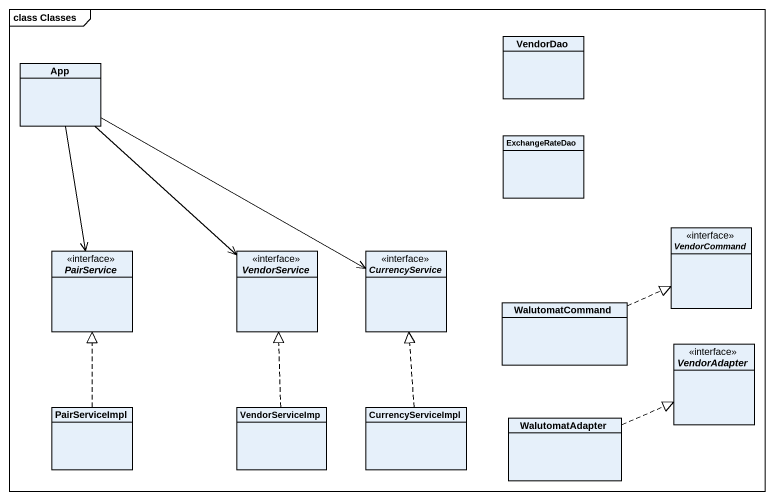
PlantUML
@startuml
mainframe class Classes
hide circle
hide empty members
class App
class VendorDao
class ExchangeRateDao
interface PairService
interface VendorService
interface CurrencyService
interface VendorCommand
class WalutomatCommand
interface VendorAdapter
class PairServiceImpl
class VendorServiceImp
class CurrencyServiceImpl
class WalutomatAdapter
App --> PairService
App --> VendorService
App -right-> CurrencyService
WalutomatCommand .right.|> VendorCommand
PairServiceImpl .up.|> PairService
VendorServiceImp .up.|> VendorService
CurrencyServiceImpl .up.|> CurrencyService
WalutomatAdapter .right.|> VendorAdapter
@enduml
